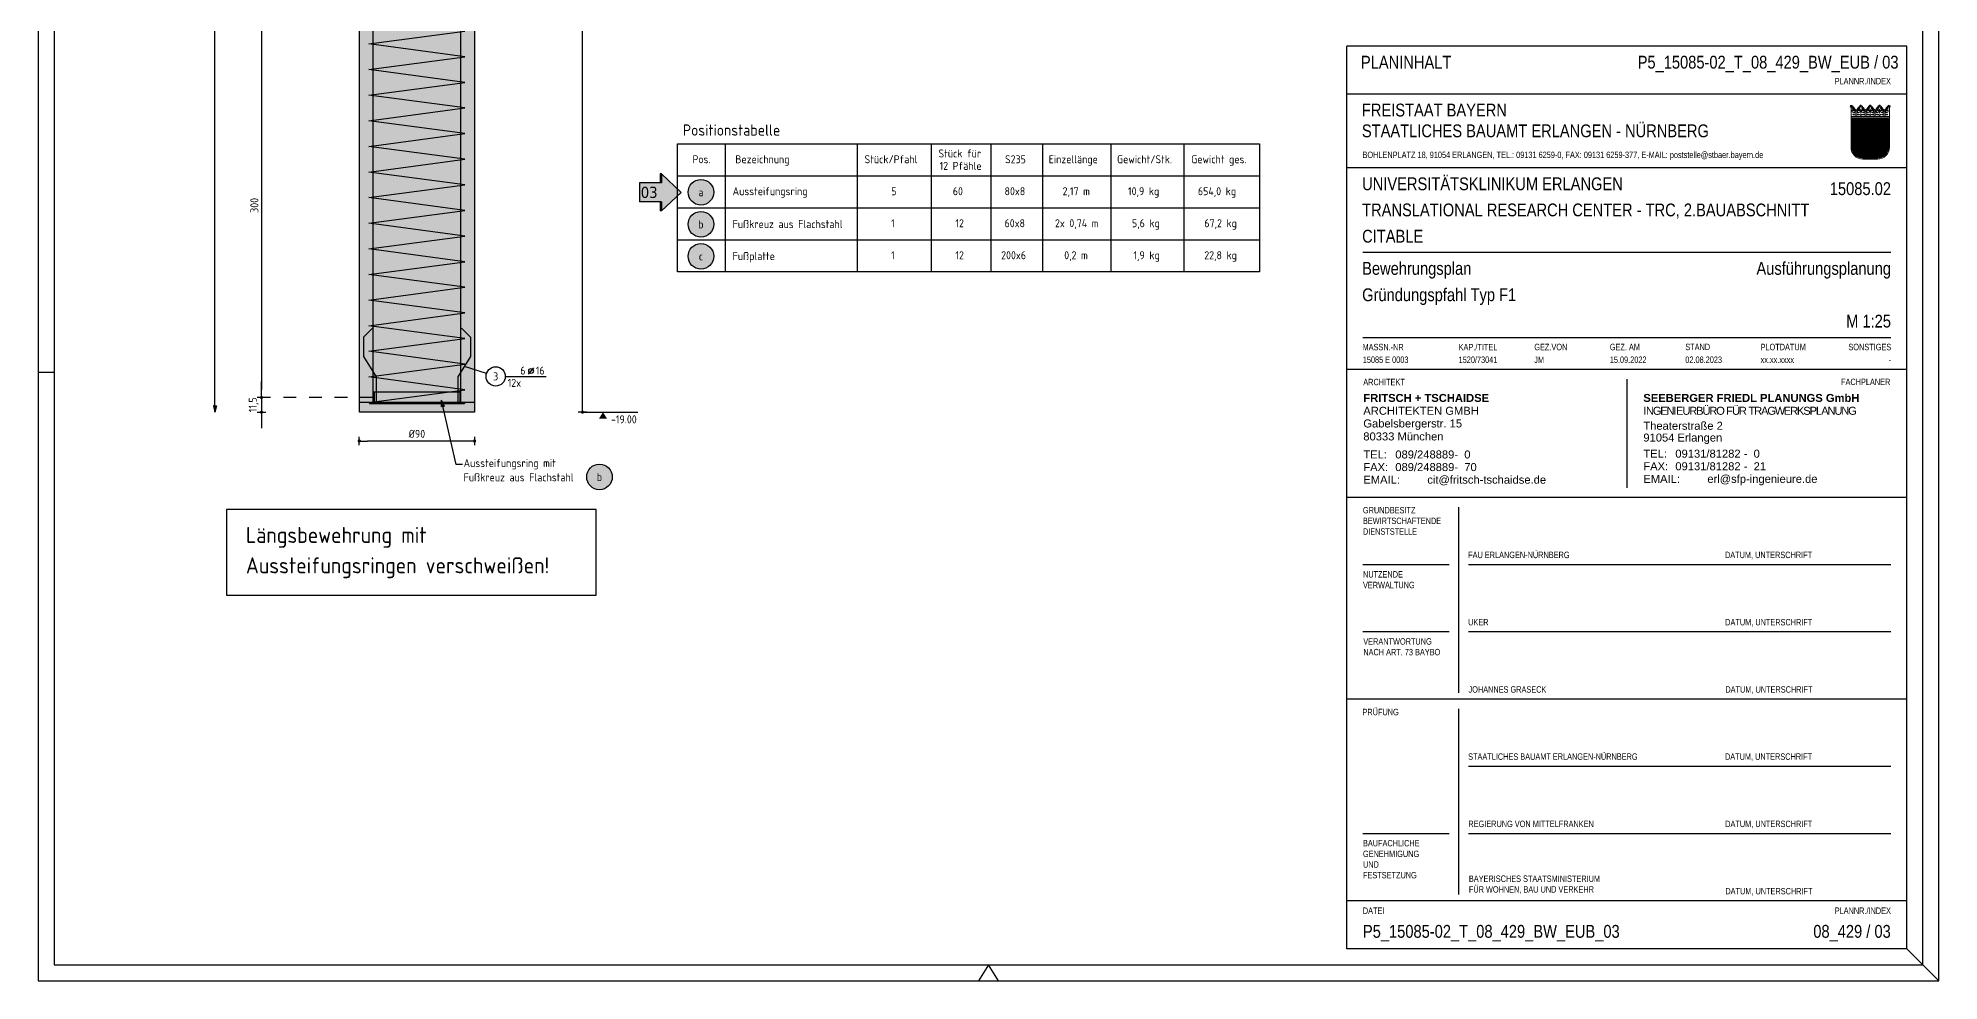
# Model space of a CAD drawing. Extents: x 15.6 to 35.4, y -17.8 to 3.5.
# Drawn here: x 15.6 to 30.45, y -17.76 to -10.4 of the extents above; entities that cross this region are included whole.
import ezdxf
from ezdxf.enums import TextEntityAlignment as Align

# ---------------------------------------------------------------- set-up
doc = ezdxf.new("R2010")
doc.units = 0
doc.header["$LTSCALE"] = 0.25
doc.linetypes.add('AUSGEZOGEN', pattern=[1000.01, 1000, 0.01])
doc.linetypes.add('DASHDOT2', pattern=[0.5, 0.25, -0.125, 0, -0.125])
for name, color, linetype in [('40 A Plankopf Text F+T', 7, 'Continuous'), ('ACHSEN', 7, 'Continuous'), ('BET-ANS', 7, 'Continuous'), ('BETON', 7, 'Continuous'), ('grau_hell', 7, 'Continuous'), ('grau_mittel', 7, 'Continuous'), ('HILFE', 7, 'Continuous'), ('index', 7, 'Continuous'), ('koten', 7, 'Continuous'), ('MASSE', 7, 'Continuous'), ('OBJEKT', 7, 'Continuous'), ('POS', 7, 'Continuous'), ('RAHMEN', 7, 'Continuous'), ('RND', 7, 'Continuous'), ('STAHL', 7, 'Continuous'), ('TEXT', 7, 'Continuous')]:
    doc.layers.add(name, color=color, linetype=linetype)
doc.layers.add('NOPLOT', color=7, linetype='Continuous', plot=False)
doc.styles.add('ERSTELLTER_STIL_3', font='arial.ttf')
doc.styles.add('ERSTELLTER_STIL_4', font='arialbd.ttf')
doc.styles.add('helv', font='tahoma.ttf')
doc.styles.add('plankopf_ArialN', font='ARIALN.TTF')
doc.styles.add('txt', font='isocp.shx')
doc.dimstyles.new('DOT_I', dxfattribs={"dimscale": 0.25, "dimtxt": 0.25, "dimasz": 0.25, "dimexe": 0.1, "dimexo": 0.3, "dimgap": 0.1, "dimtad": 1, "dimdec": 3, "dimzin": 3, "dimtxsty": 'txt', "dimblk": 'DOT', "dimblk1": 'DOT', "dimblk2": 'DOT', "dimsah": 1, "dimcen": 0.1, "dimse1": 1, "dimse2": 1, "dimazin": 0, "dimtfac": 1, "dimtdec": 4, "dimtix": 1, "dimtmove": 2, "dimatfit": 3, "dimfxl": 0, "dimtvp": 1, "dimtolj": 1, "dimtzin": 0, "dimarcsym": 0})
pattern_1 = [(0, (-322.07857, -163.97815), (8e-17, 0.254), [])]

# ---------------------------------------------------------------- blocks, each defined once
blk = doc.blocks.new('DINA1')
at = {"layer": 'RAHMEN'}
for p, q in [((0, 59.4), (0, 0)), ((84.1, 59.4), (0, 59.4)), ((84.1, 0), (84.1, 59.4)), ((0, 0), (84.1, 0))]:
    blk.add_line(p, q, dxfattribs=at)
at = {"layer": 'RAHMEN', "color": 5}
for p, q in [((2, 58.9), (2, 0.5)), ((83.6, 58.9), (2, 58.9)), ((83.6, 0.5), (83.6, 58.9)), ((2, 0.5), (83.6, 0.5))]:
    blk.add_line(p, q, dxfattribs=at)
at = {"layer": 'RAHMEN', "color": 7, "linetype": 'Continuous'}
for p, q in [((41.74, 59.4), (42.05, 58.9)), ((42.05, 58.9), (42.36, 59.4)), ((84.1, 30.01), (83.6, 29.7)), ((83.6, 29.7), (84.1, 29.39)), ((42.05, 0.5), (41.74, 0)), ((42.36, 0), (42.05, 0.5))]:
    blk.add_line(p, q, dxfattribs=at)
at = {"layer": 'RAHMEN', "color": 7}
for p, q in [((21, 0), (21, 0.5)), ((46.1, 0), (46.1, 0.5)), ((65.1, 0.5), (65.1, 0))]:
    blk.add_line(p, q, dxfattribs=at)
at = {"layer": 'RAHMEN', "color": 7, "style": 'txt'}
blk.add_text('DIN A1   0.5 m2', height=0.25, dxfattribs=at).set_placement((1.989, 0.133))
blk = doc.blocks.new('Bundeslandwappen')
at = {"lineweight": 9, "true_color": 0xffffff}
for points in [[(-5.75, 16.5), (-5.98, 16.5), (-5.98, 16.29), (-5.75, 16.29)], [(-5.09, 15.68), (-5.31, 15.68), (-5.31, 15.47), (-5.09, 15.47)], [(-3.49, 15.68), (-3.71, 15.68), (-3.71, 15.47), (-3.49, 15.47)], [(-2.82, 16.5), (-3.05, 16.5), (-3.05, 16.29), (-2.82, 16.29)], [(-2.15, 15.68), (-2.38, 15.68), (-2.38, 15.47), (-2.15, 15.47)], [(-0.56, 15.68), (-0.78, 15.68), (-0.78, 15.47), (-0.56, 15.47)], [(0.11, 16.5), (-0.11, 16.5), (-0.11, 16.29), (0.11, 16.29)], [(0.78, 15.68), (0.56, 15.68), (0.56, 15.47), (0.78, 15.47)], [(2.38, 15.68), (2.15, 15.68), (2.15, 15.47), (2.38, 15.47)], [(3.05, 16.5), (2.82, 16.5), (2.82, 16.29), (3.05, 16.29)], [(3.71, 15.68), (3.49, 15.68), (3.49, 15.47), (3.71, 15.47)], [(5.31, 15.68), (5.09, 15.68), (5.09, 15.47), (5.31, 15.47)], [(5.98, 16.5), (5.75, 16.5), (5.75, 16.29), (5.98, 16.29)]]:
    blk.add_hatch(color=7, dxfattribs=at).paths.add_polyline_path(points)
at = {"true_color": 0xffffff}
for points in [[(-5.34, 12.59), (-5.7, 12.59), (-5.7, 12.19), (-5.07, 11.96)], [(-1.42, 10.67), (-5.07, 11.96), (-3.57, 8.42), (0.08, 7.13)], [(0.86, 12.59), (-2.24, 12.59), (-1.42, 10.67), (2.23, 9.38)], [(3.96, 12.59), (1.66, 12.59), (4.37, 11.63)], [(-3.57, 8.42), (-5.7, 9.18), (-5.7, 6.17), (-2.07, 4.88)], [(-5.7, 6.14), (-5.7, 3.7, 0.041392), (-5.65, 3.14), (-4.21, 2.63)], [(3.73, 5.84), (0.08, 7.13), (1.58, 3.59), (5.23, 2.29)], [(5.7, 8.15), (2.23, 9.38), (3.73, 5.84), (5.7, 5.14)], [(5.7, 11.16), (4.37, 11.63), (5.7, 8.5)], [(-0.56, 1.34), (-4.21, 2.63), (-3.29, 0.45, 0.073774), (-2.3, 0.3), (-0.12, 0.3)], [(1.58, 3.59), (-2.07, 4.88), (-0.56, 1.34), (2.36, 0.3, 0.043654), (2.95, 0.36)]]:
    blk.add_hatch(color=7, dxfattribs=at).paths.add_polyline_path(points)
at = {"lineweight": 9}
h = blk.add_hatch(dxfattribs=at)
h.set_pattern_fill('ANSI31', color=256, scale=0.08, angle=315, style=0)
h.set_pattern_definition(pattern_1)
h.paths.add_polyline_path([(-5.07, 11.96), (-5.7, 12.19), (-5.7, 9.18), (-3.57, 8.42)])
h = blk.add_hatch(dxfattribs=at)
h.set_pattern_fill('ANSI31', color=256, scale=0.08, angle=315, style=0)
h.set_pattern_definition(pattern_1)
h.paths.add_polyline_path([(-2.24, 12.59), (-5.34, 12.59), (-5.07, 11.96), (-1.42, 10.67)])
h = blk.add_hatch(dxfattribs=at)
h.set_pattern_fill('ANSI31', color=256, scale=0.08, angle=315, style=0)
h.set_pattern_definition(pattern_1)
h.paths.add_polyline_path([(4.37, 11.63), (1.66, 12.59), (0.86, 12.59), (2.23, 9.38), (5.7, 8.15), (5.7, 8.5)])
h = blk.add_hatch(dxfattribs=at)
h.set_pattern_fill('ANSI31', color=256, scale=0.08, angle=315, style=0)
h.set_pattern_definition(pattern_1)
h.paths.add_polyline_path([(5.7, 12.59), (3.96, 12.59), (4.37, 11.63), (5.7, 11.16)])
h = blk.add_hatch(dxfattribs=at)
h.set_pattern_fill('ANSI31', color=256, scale=0.08, angle=315, style=0)
h.set_pattern_definition(pattern_1)
h.paths.add_polyline_path([(-2.07, 4.88), (-5.7, 6.17), (-5.7, 6.14), (-4.21, 2.63), (-0.56, 1.34)])
h = blk.add_hatch(dxfattribs=at)
h.set_pattern_fill('ANSI31', color=256, scale=0.08, angle=315, style=0)
h.set_pattern_definition(pattern_1)
h.paths.add_polyline_path([(0.08, 7.13), (-3.57, 8.42), (-2.07, 4.88), (1.58, 3.59)])
h = blk.add_hatch(dxfattribs=at)
h.set_pattern_fill('ANSI31', color=256, scale=0.08, angle=315, style=0)
h.set_pattern_definition(pattern_1)
h.paths.add_polyline_path([(2.23, 9.38), (-1.42, 10.67), (0.08, 7.13), (3.73, 5.84)])
h = blk.add_hatch(dxfattribs=at)
h.set_pattern_fill('ANSI31', color=256, scale=0.08, angle=315, style=0)
h.set_pattern_definition(pattern_1)
h.paths.add_polyline_path([(-4.21, 2.63), (-5.65, 3.14, 0.285055), (-3.29, 0.45)])
h = blk.add_hatch(dxfattribs=at)
h.set_pattern_fill('ANSI31', color=256, scale=0.08, angle=315, style=0)
h.set_pattern_definition(pattern_1)
h.paths.add_polyline_path([(-0.56, 1.34), (-0.12, 0.3), (2.3, 0.3, 0.004354), (2.36, 0.3)])
h = blk.add_hatch(dxfattribs=at)
h.set_pattern_fill('ANSI31', color=256, scale=0.08, angle=315, style=0)
h.set_pattern_definition(pattern_1)
h.paths.add_polyline_path([(5.31, 2.11), (5.23, 2.29), (1.58, 3.59), (2.95, 0.36, 0.22704)])
h = blk.add_hatch(dxfattribs=at)
h.set_pattern_fill('ANSI31', color=256, scale=0.08, angle=315, style=0)
h.set_pattern_definition(pattern_1)
h.paths.add_polyline_path([(5.7, 5.14), (3.73, 5.84), (5.23, 2.29), (5.37, 2.24, 0.111178), (5.7, 3.7)])
for p, q in [((-6, 16.1), (-6, 3.7)), ((-6, 13.29), (6, 13.29)), ((-6, 12.94), (6, 12.94)), ((-5.7, 12.59), (-5.7, 3.7)), ((-5.7, 12.59), (5.7, 12.59)), ((-5.7, 12.19), (5.7, 8.15)), ((-5.64, 14.97), (-5.64, 15.18)), ((-5.61, 16.59), (-5.62, 16.68)), ((-5.34, 12.59), (-0.12, 0.3)), ((-5.33, 15.19), (-5.33, 15.05)), ((-4.68, 14.54), (-5.26, 14.54)), ((-4.12, 14.54), (-3.54, 14.54)), ((-3.47, 15.19), (-3.47, 15.05)), ((-3.36, 13.9), (-2.93, 14.17)), ((-2.93, 13.63), (-3.36, 13.9)), ((-3.19, 16.59), (-3.18, 16.67)), ((-3.16, 14.97), (-3.16, 15.18)), ((-2.93, 15.58), (-2.93, 14.47)), ((-2.93, 14.17), (-2.5, 13.9)), ((-2.5, 13.9), (-2.93, 13.63)), ((-2.71, 14.97), (-2.71, 15.18)), ((-2.68, 16.59), (-2.69, 16.67)), ((-2.4, 15.19), (-2.4, 15.05)), ((-1.74, 14.54), (-2.32, 14.54)), ((-2.24, 12.59), (2.95, 0.36)), ((-1.19, 14.54), (-0.61, 14.54)), ((-0.54, 15.19), (-0.54, 15.05)), ((0, 14.17), (-0.43, 13.9)), ((-0.43, 13.9), (0, 13.63)), ((-0.25, 16.59), (-0.24, 16.67)), ((-0.22, 14.97), (-0.22, 15.18)), ((0, 15.58), (0, 14.47)), ((0.43, 13.9), (0, 14.17)), ((0, 13.63), (0.43, 13.9)), ((0.22, 14.97), (0.22, 15.18)), ((0.25, 16.59), (0.24, 16.67)), ((0.54, 15.19), (0.54, 15.05)), ((1.19, 14.54), (0.61, 14.54)), ((0.86, 12.59), (5.31, 2.11)), ((1.66, 12.59), (5.7, 11.16)), ((1.74, 14.54), (2.32, 14.54)), ((2.4, 15.19), (2.4, 15.05)), ((2.93, 14.17), (2.5, 13.9)), ((2.5, 13.9), (2.93, 13.63)), ((2.68, 16.59), (2.69, 16.67)), ((2.71, 14.97), (2.71, 15.18)), ((2.93, 15.58), (2.93, 14.47)), ((3.36, 13.9), (2.93, 14.17)), ((2.93, 13.63), (3.36, 13.9)), ((3.16, 14.97), (3.16, 15.18)), ((3.19, 16.59), (3.18, 16.67)), ((3.47, 15.19), (3.47, 15.05)), ((4.12, 14.54), (3.54, 14.54)), ((3.96, 12.59), (5.7, 8.5)), ((4.68, 14.54), (5.26, 14.54)), ((5.33, 15.19), (5.33, 15.05)), ((5.61, 16.59), (5.62, 16.68)), ((5.64, 14.97), (5.64, 15.18)), ((5.7, 3.7), (5.7, 12.59)), ((6, 3.7), (6, 16.1)), ((-5.7, 9.18), (5.7, 5.14)), ((-5.7, 6.17), (5.37, 2.24)), ((-5.7, 6.14), (-3.29, 0.45)), ((-5.66, 3.14), (2.36, 0.3)), ((-2.3, 0.3), (2.3, 0.3)), ((-2.3, 0), (2.3, 0))]:
    blk.add_line(p, q, dxfattribs=at)
for points in [[(-5.75, 16.29), (-5.98, 16.29), (-5.98, 16.5), (-5.75, 16.5)], [(-5.09, 15.47), (-5.31, 15.47), (-5.31, 15.68), (-5.09, 15.68)], [(-4.07, 13.71), (-4.83, 13.71), (-4.83, 14.1), (-4.07, 14.1)], [(-3.71, 15.47), (-3.49, 15.47), (-3.49, 15.68), (-3.71, 15.68)], [(-2.82, 16.29), (-3.05, 16.29), (-3.05, 16.5), (-2.82, 16.5)], [(-2.15, 15.47), (-2.38, 15.47), (-2.38, 15.68), (-2.15, 15.68)], [(-1.8, 13.71), (-1.04, 13.71), (-1.04, 14.1), (-1.8, 14.1)], [(-0.78, 15.47), (-0.56, 15.47), (-0.56, 15.68), (-0.78, 15.68)], [(0.11, 16.29), (-0.11, 16.29), (-0.11, 16.5), (0.11, 16.5)], [(0.78, 15.47), (0.56, 15.47), (0.56, 15.68), (0.78, 15.68)], [(1.8, 13.71), (1.04, 13.71), (1.04, 14.1), (1.8, 14.1)], [(2.15, 15.47), (2.38, 15.47), (2.38, 15.68), (2.15, 15.68)], [(3.05, 16.29), (2.82, 16.29), (2.82, 16.5), (3.05, 16.5)], [(3.71, 15.47), (3.49, 15.47), (3.49, 15.68), (3.71, 15.68)], [(4.07, 13.71), (4.83, 13.71), (4.83, 14.1), (4.07, 14.1)], [(5.09, 15.47), (5.31, 15.47), (5.31, 15.68), (5.09, 15.68)], [(5.75, 16.29), (5.98, 16.29), (5.98, 16.5), (5.75, 16.5)]]:
    blk.add_lwpolyline(points, close=True, dxfattribs=at)
for centre in [(-5.28, 13.9), (-3.71, 13.9), (-2.2, 13.9), (-0.68, 13.9), (0.68, 13.9), (2.2, 13.9), (3.71, 13.9), (5.28, 13.9)]:
    blk.add_circle(centre, 0.123, dxfattribs=at)
for centre, radius, start, end in [((-5.89, 16.45), 0.362, 44.66814, 253.11831), ((-5.67, 16.67), 0.05, 6.6615, 44.66814), ((-5.49, 15.18), 0.157, 3.2756, 179.55206), ((-5.19, 14.99), 0.453, 182.83284, 261.30427), ((-5.56, 16.59), 0.05, 186.6615, 265.62087), ((-5.42, 15.99), 0.179, 74.78828, 15.13561), ((-5.59, 16.26), 0.281, 346.02321, 85.62087), ((-5.36, 16.21), 0.05, 254.78828, 346.02321), ((-5.26, 15.23), 0.191, 249.63581, 3.08566), ((-5.2, 16.05), 0.05, 93.06329, 195.13561), ((-5.19, 15.87), 0.224, 350.95424, 93.06329), ((-5.02, 15.24), 0.05, 82.94673, 183.08566), ((-4.99, 15.54), 0.249, 262.94673, 77.88554), ((-4.92, 15.83), 0.05, 170.95424, 257.88554), ((-4.62, 14.89), 0.224, 71.40005, 0), ((-4.71, 14.85), 0.312, 275.96495, 353.97732), ((-4.4, 15.24), 0.208, 317.07745, 222.92255), ((-4.18, 14.89), 0.224, 180, 108.59995), ((-4.09, 14.85), 0.312, 186.02268, 264.03505), ((-3.81, 15.54), 0.249, 102.11446, 277.05327), ((-3.88, 15.83), 0.05, 282.11446, 9.04576), ((-3.61, 15.87), 0.224, 86.93671, 189.04576), ((-3.78, 15.24), 0.05, 356.91434, 97.05327), ((-3.54, 15.23), 0.191, 176.91434, 290.36419), ((-3.6, 16.05), 0.05, 344.86439, 86.93671), ((-3.38, 15.99), 0.179, 164.86439, 105.21172), ((-3.61, 14.99), 0.453, 278.69573, 357.16716), ((-3.21, 16.26), 0.281, 94.37913, 193.97679), ((-3.44, 16.21), 0.05, 193.97679, 285.21172), ((-3.31, 15.18), 0.157, 0.44794, 176.7244), ((-3.24, 16.59), 0.05, 274.37913, 353.3385), ((-3.13, 16.67), 0.05, 155.22882, 173.3385), ((-2.93, 16.58), 0.264, 24.0166, 155.34093), ((-2.55, 15.18), 0.157, 3.2756, 179.55206), ((-2.26, 14.99), 0.453, 182.83284, 261.30427), ((-2.74, 16.66), 0.05, 6.6615, 24.0166), ((-2.63, 16.59), 0.05, 186.6615, 265.62087), ((-2.49, 15.99), 0.179, 74.78828, 15.13561), ((-2.65, 16.26), 0.281, 346.02321, 85.62087), ((-2.43, 16.21), 0.05, 254.78828, 346.02321), ((-2.33, 15.23), 0.191, 249.63581, 3.08566), ((-2.27, 16.05), 0.05, 93.06329, 195.13561), ((-2.26, 15.87), 0.224, 350.95424, 93.06329), ((-2.09, 15.24), 0.05, 82.94673, 183.08566), ((-2.05, 15.54), 0.249, 262.94673, 77.88554), ((-1.99, 15.83), 0.05, 170.95424, 257.88554), ((-1.69, 14.89), 0.224, 71.40005, 0), ((-1.78, 14.85), 0.312, 275.96495, 353.97732), ((-1.47, 15.24), 0.208, 317.07745, 222.92255), ((-1.24, 14.89), 0.224, 180, 108.59995), ((-1.16, 14.85), 0.312, 186.02268, 264.03505), ((-0.88, 15.54), 0.249, 102.11446, 277.05327), ((-0.94, 15.83), 0.05, 282.11446, 9.04576), ((-0.67, 15.87), 0.224, 86.93671, 189.04576), ((-0.84, 15.24), 0.05, 356.91434, 97.05327), ((-0.6, 15.23), 0.191, 176.91434, 290.36419), ((-0.66, 16.05), 0.05, 344.86439, 86.93671), ((-0.44, 15.99), 0.179, 164.86439, 105.21172), ((-0.68, 14.99), 0.453, 278.69573, 357.16716), ((-0.28, 16.26), 0.281, 94.37913, 193.97679), ((-0.5, 16.21), 0.05, 193.97679, 285.21172), ((-0.38, 15.18), 0.157, 0.44794, 176.7244), ((-0.3, 16.59), 0.05, 274.37913, 353.3385), ((0, 16.58), 0.264, 24.0166, 155.34093), ((-0.19, 16.67), 0.05, 155.22882, 173.3385), ((0.38, 15.18), 0.157, 3.2756, 179.55206), ((0.68, 14.99), 0.453, 182.83284, 261.30427), ((0.19, 16.66), 0.05, 6.6615, 24.0166), ((0.3, 16.59), 0.05, 186.6615, 265.62087), ((0.44, 15.99), 0.179, 74.78828, 15.13561), ((0.28, 16.26), 0.281, 346.02321, 85.62087), ((0.5, 16.21), 0.05, 254.78828, 346.02321), ((0.6, 15.23), 0.191, 249.63581, 3.08566), ((0.66, 16.05), 0.05, 93.06329, 195.13561), ((0.67, 15.87), 0.224, 350.95424, 93.06329), ((0.84, 15.24), 0.05, 82.94673, 183.08566), ((0.88, 15.54), 0.249, 262.94673, 77.88554), ((0.94, 15.83), 0.05, 170.95424, 257.88554), ((1.24, 14.89), 0.224, 71.40005, 0), ((1.16, 14.85), 0.312, 275.96495, 353.97732), ((1.47, 15.24), 0.208, 317.07745, 222.92255), ((1.69, 14.89), 0.224, 180, 108.59995), ((1.78, 14.85), 0.312, 186.02268, 264.03505), ((2.05, 15.54), 0.249, 102.11446, 277.05327), ((1.99, 15.83), 0.05, 282.11446, 9.04576), ((2.26, 15.87), 0.224, 86.93671, 189.04576), ((2.09, 15.24), 0.05, 356.91434, 97.05327), ((2.33, 15.23), 0.191, 176.91434, 290.36419), ((2.27, 16.05), 0.05, 344.86439, 86.93671), ((2.49, 15.99), 0.179, 164.86439, 105.21172), ((2.26, 14.99), 0.453, 278.69573, 357.16716), ((2.65, 16.26), 0.281, 94.37913, 193.97679), ((2.43, 16.21), 0.05, 193.97679, 285.21172), ((2.55, 15.18), 0.157, 0.44794, 176.7244), ((2.63, 16.59), 0.05, 274.37913, 353.3385), ((2.93, 16.58), 0.264, 24.0166, 155.34093), ((2.74, 16.67), 0.05, 155.22882, 173.3385), ((3.31, 15.18), 0.157, 3.2756, 179.55206), ((3.61, 14.99), 0.453, 182.83284, 261.30427), ((3.13, 16.66), 0.05, 6.6615, 24.0166), ((3.24, 16.59), 0.05, 186.6615, 265.62087), ((3.38, 15.99), 0.179, 74.78828, 15.13561), ((3.21, 16.26), 0.281, 346.02321, 85.62087), ((3.44, 16.21), 0.05, 254.78828, 346.02321), ((3.54, 15.23), 0.191, 249.63581, 3.08566), ((3.6, 16.05), 0.05, 93.06329, 195.13561), ((3.61, 15.87), 0.224, 350.95424, 93.06329), ((3.78, 15.24), 0.05, 82.94673, 183.08566), ((3.81, 15.54), 0.249, 262.94673, 77.88554), ((3.88, 15.83), 0.05, 170.95424, 257.88554), ((4.18, 14.89), 0.224, 71.40005, 0), ((4.09, 14.85), 0.312, 275.96495, 353.97732), ((4.4, 15.24), 0.208, 317.07745, 222.92255), ((4.62, 14.89), 0.224, 180, 108.59995), ((4.71, 14.85), 0.312, 186.02268, 264.03505), ((4.99, 15.54), 0.249, 102.11446, 277.05327), ((4.92, 15.83), 0.05, 282.11446, 9.04576), ((5.19, 15.87), 0.224, 86.93671, 189.04576), ((5.02, 15.24), 0.05, 356.91434, 97.05327), ((5.26, 15.23), 0.191, 176.91434, 290.36419), ((5.2, 16.05), 0.05, 344.86439, 86.93671), ((5.42, 15.99), 0.179, 164.86439, 105.21172), ((5.19, 14.99), 0.453, 278.69573, 357.16716), ((5.59, 16.26), 0.281, 94.37913, 193.97679), ((5.36, 16.21), 0.05, 193.97679, 285.21172), ((5.49, 15.18), 0.157, 0.44794, 176.7244), ((5.56, 16.59), 0.05, 274.37913, 353.3385), ((5.67, 16.67), 0.05, 135.33186, 173.3385), ((5.89, 16.45), 0.362, 286.88169, 135.33186), ((-2.3, 3.7), 3.7, 180, 270), ((-2.3, 3.7), 3.4, 180, 270), ((2.3, 3.7), 3.7, 270, 0), ((2.3, 3.7), 3.4, 270, 0)]:
    blk.add_arc(centre, radius, start, end, dxfattribs=at)
blk = doc.blocks.new('Plankopf_PU')
for p, q in [((-18.5, 25.4), (-18.5, 27.7)), ((-1, 27.7), (-18.5, 27.7)), ((-1, 27.7), (-18.5, 27.7)), ((-1, 25.4), (-1, 27.7)), ((-1, 25.4), (-18.5, 25.4)), ((-1, 25.4), (-18.5, 25.4)), ((-18.5, 19.1), (-18.5, 25.4)), ((-1, 19.1), (-1, 25.4)), ((-1.5, 22.75), (-18, 22.75)), ((-18, 20.1), (-1.5, 20.1)), ((-18.5, 15.1), (-18.5, 19.1)), ((-1, 19.1), (-18.5, 19.1)), ((-1, 15.1), (-1, 19.1)), ((-9.75, 18.8), (-9.75, 15.4)), ((-1, 15.1), (-18.5, 15.1)), ((-1, 15.1), (-18.5, 15.1)), ((-18.5, 8.8), (-18.5, 15.1)), ((-1, 8.8), (-1, 15.1)), ((-15, 9), (-15, 14.8)), ((-15.3, 13), (-18, 13)), ((-1.5, 13), (-14.7, 13)), ((-15.3, 10.9), (-18, 10.9)), ((-1.5, 10.9), (-14.7, 10.9)), ((-18.5, 2.5), (-18.5, 8.8)), ((-1, 8.8), (-18.5, 8.8)), ((-15, 2.7), (-15, 8.5)), ((-1, 2.5), (-1, 8.8)), ((-1.5, 6.7), (-14.7, 6.7)), ((-15.3, 4.6), (-18, 4.6)), ((-1.5, 4.6), (-14.7, 4.6)), ((-1, 2.5), (-18.5, 2.5)), ((-18.5, 1), (-18.5, 2.5)), ((-1, 2.5), (-18.5, 2.5)), ((-1, 1), (-1, 2.5)), ((-1, 1), (-18.5, 1))]:
    blk.add_line(p, q)
at = {"xscale": 0.1, "yscale": 0.1, "zscale": 0.1}
blk.add_blockref('Bundeslandwappen', (-2.148, 25.669), dxfattribs=at)
at = {"linetype": 'AUSGEZOGEN', "lineweight": 35, "style": 'plankopf_ArialN'}
for s, height, p in [('FREISTAAT BAYERN', 0.4, (-18.032, 27.401)), ('PRÜFUNG', 0.2, (-18.013, 8.5))]:
    blk.add_text(s, height=height, dxfattribs=at).set_placement(p, align=Align.TOP_LEFT)
blk.add_text('STAATLICHES BAUAMT ERLANGEN - NÜRNBERG', height=0.4, dxfattribs=at).set_placement((-18.032, 26.552), align=Align.MIDDLE_LEFT)
at = {"style": 'plankopf_ArialN'}
for s, p in [('BOHLENPLATZ 18, 91054 ERLANGEN, TEL.: 09131 6259-0, FAX: 09131 6259-377, E-MAIL: poststelle@stbaer.bayern.de', (-18.012, 25.702)), ('MASSN.-NR', (-18.011, 19.698)), ('KAP./TITEL', (-15.01, 19.698)), ('GEZ.VON', (-12.644, 19.7)), ('GEZ. AM', (-10.286, 19.7)), ('STAND', (-7.927, 19.702)), ('PLOTDATUM', (-5.574, 19.7)), ('FAU ERLANGEN-NÜRNBERG', (-14.712, 13.207)), ('DATUM, UNTERSCHRIFT', (-6.687, 13.207)), ('UKER', (-14.712, 11.107)), ('DATUM, UNTERSCHRIFT', (-6.68, 11.106)), ('JOHANNES GRASECK', (-14.7, 9.005)), ('DATUM, UNTERSCHRIFT', (-6.675, 9.005)), ('STAATLICHES BAUAMT ERLANGEN-NÜRNBERG', (-14.712, 6.907)), ('DATUM, UNTERSCHRIFT', (-6.687, 6.907)), ('REGIERUNG VON MITTELFRANKEN', (-14.705, 4.806)), ('DATUM, UNTERSCHRIFT', (-6.68, 4.806)), ('DATUM, UNTERSCHRIFT', (-6.675, 2.705)), ('DATEI', (-18.002, 2.095))]:
    blk.add_text(s, height=0.2, dxfattribs=at).set_placement(p)
for s, p in [('SONSTIGES', (-1.493, 19.7)), ('PLANNR./INDEX', (-1.501, 2.095))]:
    blk.add_text(s, height=0.2, dxfattribs=at).set_placement(p, align=Align.RIGHT)
at = {"linetype": 'AUSGEZOGEN', "lineweight": 35, "style": 'plankopf_ArialN'}
blk.add_text('ARCHITEKT', height=0.2, dxfattribs=at).set_placement((-17.989, 18.607))
blk.add_text('FACHPLANER', height=0.2, dxfattribs=at).set_placement((-1.52, 18.611), align=Align.RIGHT)
at = {"insert": (-5.574, 19.303), "char_height": 0.2, "attachment_point": 7, "style": 'plankopf_ArialN'}
blk.add_mtext('xx.xx.xxxx', dxfattribs=at)
at = {"char_height": 0.2, "attachment_point": 1, "style": 'plankopf_ArialN'}
for s, insert, width in [('GRUNDBESITZ\\PBEWIRTSCHAFTENDE DIENSTSTELLE', (-18, 14.804), 2.5), ('NUTZENDE^JVERWALTUNG', (-17.998, 12.8), 2.69843), ('VERANTWORTUNG  NACH ART. 73 BAYBO', (-17.988, 10.705), 2.68768), ('BAUFACHLICHE GENEHMIGUNG UND FESTSETZUNG', (-17.998, 4.404), 2.2311), ('BAYERISCHES STAATSMINISTERIUM ^JFÜR WOHNEN, BAU UND VERKEHR', (-14.689, 3.294), 9.29412)]:
    blk.add_mtext(s, dxfattribs=dict(at, insert=insert, width=width))
at = {"style": 'plankopf_ArialN'}
for tag, p in [('PROJEKTBEZEICHNUNGZ1', (-18.025, 24.578)), ('PROJEKTBEZEICHNUNGZ2', (-18.025, 23.761)), ('PROJEKTBEZEICHNUNGZ3', (-18.025, 22.941))]:
    blk.add_attdef(tag, text='', height=0.4, dxfattribs=at).set_placement(p, align=Align.BOTTOM_LEFT)
for tag, p in [('GEB.-NR', (-1.5, 24.946)), ('0.000X', (-1.507, 1.749))]:
    blk.add_attdef(tag, text='', height=0.4, dxfattribs=at).set_placement(p, align=Align.TOP_RIGHT)
for tag, p, height in [('PLANINHALTZ1', (-18.025, 22.055), 0.4), ('PLANINHALTZ2', (-18.025, 21.232), 0.4), ('PLANINHALTZ3', (-18.025, 20.409), 0.4), ('MASSN.-NR', (-18.005, 19.303), 0.2), ('KAPITEL/TITEL', (-15.01, 19.303), 0.2), ('GEZ_VON', (-12.644, 19.303), 0.2), ('GEZ_AM', (-10.286, 19.303), 0.2), ('STAND', (-7.927, 19.303), 0.2)]:
    blk.add_attdef(tag, p, '', height=height, dxfattribs=at)
for tag, height, p in [('PLANUNGSPHASE', 0.4, (-1.5, 22.055)), ('PROJEKTKATEGORIE', 0.4, (-1.5, 21.232)), ('MAßSTAB', 0.4, (-1.5, 20.409)), ('SONSTIGES', 0.2, (-1.5, 19.303))]:
    blk.add_attdef(tag, text='', height=height, dxfattribs=at).set_placement(p, align=Align.RIGHT)
at = {"layer": '40 A Plankopf Text F+T', "color": 7, "linetype": 'Continuous', "lineweight": 13, "char_height": 0.25, "attachment_point": 7}
for s, insert, style in [('\\A1;ARCHITEKTEN GMBH', (-17.988, 17.68), 'ERSTELLTER_STIL_3'), ('\\A1;FRITSCH + TSCHAIDSE ', (-17.988, 18.081), 'ERSTELLTER_STIL_4'), ('\\A1;SEEBERGER FRIEDL PLANUNGS GmbH', (-9.238, 18.081), 'ERSTELLTER_STIL_4'), ('\\A1;{\\T0.8;INGENIEURBÜRO FÜR TRAGWERKSPLANUNG}', (-9.238, 17.68), 'ERSTELLTER_STIL_3'), ('\\A1;Gabelsbergerstr. 15', (-17.988, 17.212), 'ERSTELLTER_STIL_3'), ('\\A1;Theaterstraße 2', (-9.238, 17.212), 'ERSTELLTER_STIL_3'), ('\\A1;80333 München', (-17.988, 16.879), 'ERSTELLTER_STIL_3'), ('\\A1;91054 Erlangen', (-9.238, 16.771), 'ERSTELLTER_STIL_3')]:
    blk.add_mtext(s, dxfattribs=dict(at, insert=insert, style=style))
at = {"layer": '40 A Plankopf Text F+T', "color": 7, "linetype": 'Continuous', "lineweight": 13, "char_height": 0.25, "attachment_point": 7, "line_spacing_factor": 0.945293, "style": 'ERSTELLTER_STIL_3'}
for s, insert in [('\\A1;TEL: ^I089/248889-  0\\PFAX: ^I089/248889-  70\\PEMAIL: ^Icit@fritsch-tschaidse.de', (-17.988, 15.481)), ('\\A1;TEL: ^I09131/81282 -  0\\PFAX: ^I09131/81282 -  21\\PEMAIL: ^Ierl@sfp-ingenieure.de', (-9.238, 15.481))]:
    blk.add_mtext(s, dxfattribs=dict(at, insert=insert))
blk = doc.blocks.new('OKRD_U')
at = {"color": 0, "linetype": 'ByBlock'}
blk.add_solid([(-0.125, -0.202), (0.125, -0.202), (0, 0)], dxfattribs=at)
at = {"color": 0, "linetype": 'ByBlock', "style": 'txt'}
blk.add_attdef('OKRD', (0.25, -0.35), '', height=0.25, dxfattribs=at)
blk = doc.blocks.new('DOT')
at = {"layer": 'MASSE', "color": 7, "linetype": 'Continuous'}
for p, q in [((0, 0), (-1, 0)), ((0, 0.54), (0, -0.54))]:
    blk.add_line(p, q, dxfattribs=at)
at = {"layer": 'MASSE', "color": 7, "linetype": 'Continuous', "const_width": 0.2}
blk.add_lwpolyline([(-0.1, 0, 1), (0.1, 0, 1)], format="xyb", close=True, dxfattribs=at)
blk = doc.blocks.new('*D22')
at = {"layer": 'Defpoints', "color": 0, "linetype": 'AUSGEZOGEN', "transparency": 16777216}
for p in [(18.113, -13.546), (18.113, -13.546), (19.013, -13.546)]:
    blk.add_point(p, dxfattribs=at)
at = {"layer": 'MASSE', "color": 0, "linetype": 'AUSGEZOGEN', "lineweight": -2, "transparency": 16777216}
blk.add_line((18.951, -13.546), (18.176, -13.546), dxfattribs=at)
at = {"layer": 'MASSE', "color": 0, "linetype": 'AUSGEZOGEN', "lineweight": -2, "transparency": 16777216, "xscale": 0.0625, "yscale": 0.0625, "zscale": 0.0625, "rotation": 180}
blk.add_blockref('DOT', (18.113, -13.546), dxfattribs=at)
at = {"layer": 'MASSE', "color": 0, "linetype": 'AUSGEZOGEN', "lineweight": -2, "transparency": 16777216, "xscale": 0.0625, "yscale": 0.0625, "zscale": 0.0625}
blk.add_blockref('DOT', (19.013, -13.546), dxfattribs=at)
at = {"layer": 'MASSE', "color": 0, "linetype": 'AUSGEZOGEN', "transparency": 16777216, "insert": (18.563, -13.49), "char_height": 0.0625, "attachment_point": 5, "style": 'txt'}
blk.add_mtext('\\A1;%%C90', dxfattribs=at)
blk = doc.blocks.new('*D23')
at = {"layer": 'Defpoints', "color": 0, "linetype": 'AUSGEZOGEN', "transparency": 16777216}
for p in [(17.349, -13.206), (17.349, -13.321), (17.349, -13.321)]:
    blk.add_point(p, dxfattribs=at)
at = {"layer": 'MASSE', "color": 0, "linetype": 'AUSGEZOGEN', "lineweight": -2, "transparency": 16777216}
for p, q in [((17.349, -13.143), (17.349, -13.081)), ((17.349, -13.206), (17.349, -13.321)), ((17.349, -13.383), (17.349, -13.446))]:
    blk.add_line(p, q, dxfattribs=at)
at = {"layer": 'MASSE', "color": 0, "linetype": 'AUSGEZOGEN', "lineweight": -2, "transparency": 16777216, "xscale": 0.0625, "yscale": 0.0625, "zscale": 0.0625}
for p, rotation in [((17.349, -13.206), 270), ((17.349, -13.321), 90)]:
    blk.add_blockref('DOT', p, dxfattribs=dict(at, rotation=rotation))
at = {"layer": 'MASSE', "color": 0, "linetype": 'AUSGEZOGEN', "transparency": 16777216, "insert": (17.288, -13.263), "char_height": 0.0625, "attachment_point": 5, "rotation": 90, "style": 'txt'}
blk.add_mtext('\\A1;11,5', dxfattribs=at)
blk = doc.blocks.new('Pfeillinie')
at = {"layer": 'TEXT', "linetype": 'Continuous'}
blk.add_hatch(color=7, dxfattribs=at).paths.add_polyline_path([(0, 0), (-0.8, 0.2), (-0.8, 0), (-0.8, -0.2)])
at = {"layer": 'TEXT', "color": 7, "linetype": 'Continuous'}
for p, q in [((-0.8, 0), (-0.8, 0.2)), ((-0.8, 0.2), (0, 0)), ((-0.8, 0), (-0.8, -0.2)), ((-0.8, -0.2), (0, 0))]:
    blk.add_line(p, q, dxfattribs=at)
blk = doc.blocks.new('pos_ausz')
at = {"layer": 'grau_hell', "true_color": 0xfcfcfc}
blk.add_hatch(color=7, dxfattribs=at).paths.add_polyline_path([(-0.4, 0, 1), (0.4, 0, 1)])
at = {"layer": 'POS', "color": 1, "linetype": 'Continuous'}
blk.add_circle((0, 0), 0.4, dxfattribs=at)
at = {"layer": 'POS', "color": 7, "linetype": 'Continuous', "style": 'txt'}
blk.add_attdef('POSNAME', text='', height=0.25, dxfattribs=at).set_placement((0, 0), align=Align.MIDDLE)
blk.add_attdef('POSABM', (0.6, 0.05), '', height=0.25, dxfattribs=at)
blk = doc.blocks.new('RND_LEI')
at = {"layer": 'RND', "color": 7, "linetype": 'Continuous'}
blk.add_line((1.022, 0.066), (1.19, 0.27), dxfattribs=at)
for centre, radius in [((0, 0), 0.3), ((1.106, 0.168), 0.075)]:
    blk.add_circle(centre, radius, dxfattribs=at)
at = {"layer": 'RND', "color": 7, "linetype": 'Continuous', "style": 'txt'}
blk.add_attdef('POSL', text='', height=0.25, dxfattribs=at).set_placement((0, 0), align=Align.MIDDLE)
blk.add_attdef('ANZ', text='', height=0.25, dxfattribs=at).set_placement((0.931, 0.057), align=Align.RIGHT)
for tag, p in [('DUM', (1.253, 0.057)), ('ABSTD', (1.674, 0.057)), ('POSTXT', (0.374, -0.327))]:
    blk.add_attdef(tag, p, '', height=0.25, dxfattribs=at)
blk = doc.blocks.new('*D27')
at = {"layer": 'Defpoints', "color": 0, "linetype": 'AUSGEZOGEN', "transparency": 16777216}
for p in [(17.349, -10.206), (17.349, -13.206), (17.349, -13.206)]:
    blk.add_point(p, dxfattribs=at)
at = {"layer": 'MASSE', "color": 0, "linetype": 'AUSGEZOGEN', "lineweight": -2, "transparency": 16777216}
blk.add_line((17.349, -10.268), (17.349, -13.143), dxfattribs=at)
at = {"layer": 'MASSE', "color": 0, "linetype": 'AUSGEZOGEN', "lineweight": -2, "transparency": 16777216, "xscale": 0.0625, "yscale": 0.0625, "zscale": 0.0625}
for p, rotation in [((17.349, -10.206), 90), ((17.349, -13.206), 270)]:
    blk.add_blockref('DOT', p, dxfattribs=dict(at, rotation=rotation))
at = {"layer": 'MASSE', "color": 0, "linetype": 'AUSGEZOGEN', "transparency": 16777216, "insert": (17.293, -11.706), "char_height": 0.0625, "attachment_point": 5, "rotation": 90, "style": 'txt'}
blk.add_mtext('\\A1;300', dxfattribs=at)
blk = doc.blocks.new('*D49')
at = {"layer": 'Defpoints', "color": 0, "linetype": 'AUSGEZOGEN', "transparency": 16777216}
for p in [(19.856, -0.776), (19.856, -0.776), (19.856, -13.321)]:
    blk.add_point(p, dxfattribs=at)
at = {"layer": 'MASSE', "color": 0, "linetype": 'AUSGEZOGEN', "lineweight": -2, "transparency": 16777216}
blk.add_line((19.856, -13.258), (19.856, -0.838), dxfattribs=at)
at = {"layer": 'MASSE', "color": 0, "linetype": 'AUSGEZOGEN', "lineweight": -2, "transparency": 16777216, "xscale": 0.0625, "yscale": 0.0625, "zscale": 0.0625}
for p, rotation in [((19.856, -0.776), 90), ((19.856, -13.321), 270)]:
    blk.add_blockref('DOT', p, dxfattribs=dict(at, rotation=rotation))
at = {"layer": 'MASSE', "color": 0, "linetype": 'AUSGEZOGEN', "transparency": 16777216, "insert": (19.795, -7.048), "char_height": 0.0625, "attachment_point": 5, "rotation": 90, "style": 'txt'}
blk.add_mtext('\\A1;1254,5', dxfattribs=at)
blk = doc.blocks.new('hin_ind5')
at = {"layer": 'grau_hell', "linetype": 'AUSGEZOGEN'}
h = blk.add_hatch(color=9, dxfattribs=at)
h.dxf.hatch_style = 2
h.paths.add_polyline_path([(0, 0), (0.619, -0.577), (0.619, -0.3), (1.306, -0.3), (1.306, 0.3), (0.619, 0.3), (0.619, 0.577)])
h.paths.add_polyline_path([(0.34, -0.274), (1.311, -0.274), (1.311, 0.274), (0.34, 0.274)], flags=9)
at = {"layer": 'OBJEKT', "linetype": 'AUSGEZOGEN'}
for points in [[(0.619, 0.3), (0.66, 0.3), (0.66, 0.577), (0.619, 0.577)], [(0.619, -0.577), (0.66, -0.577), (0.66, -0.3), (0.619, -0.3)]]:
    blk.add_hatch(color=1, dxfattribs=at).paths.add_polyline_path(points)
at = {"layer": 'OBJEKT', "color": 1, "linetype": 'AUSGEZOGEN'}
for p, q in [((0, 0), (0.619, 0.577)), ((0, 0), (0.619, -0.577)), ((0.619, 0.577), (0.619, 0.3)), ((0.619, 0.577), (0.66, 0.577)), ((0.619, 0.3), (1.306, 0.3)), ((0.66, 0.577), (0.66, 0.3)), ((1.306, 0.3), (1.306, -0.3)), ((0.619, -0.3), (0.619, -0.577)), ((0.619, -0.3), (1.306, -0.3)), ((0.66, -0.3), (0.66, -0.577))]:
    blk.add_line(p, q, dxfattribs=at)
at = {"layer": 'OBJEKT', "color": 7, "linetype": 'AUSGEZOGEN'}
blk.add_line((0.619, -0.577), (0.66, -0.577), dxfattribs=at)
at = {"layer": 'index', "color": 1, "linetype": 'Continuous', "style": 'helv'}
blk.add_attdef('INDEX', text='', height=0.35, rotation=360, dxfattribs=at).set_placement((1.259, 0), align=Align.MIDDLE_RIGHT)

msp = doc.modelspace()

# ---------------------------------------------------------------- hatches: boundary and pattern name
at = {"layer": 'grau_mittel'}
h = msp.add_hatch(color=61, dxfattribs=at)
h.paths.add_polyline_path([(19.0133, -0.7207), (19.0133, -0.1757), (18.1133, -0.1757), (18.1133, -0.7207)])
h.paths.add_polyline_path([(18.1133, -13.3207), (19.0133, -13.3207), (19.0133, -0.7207), (18.1133, -0.7207)])

# ---------------------------------------------------------------- linework, layer by layer
for p, q in [((30.2029, -10.4621), (25.8279, -10.4621)), ((25.8279, -10.8371), (25.8279, -10.4621)), ((30.2029, -10.8371), (30.2029, -10.4621))]:
    msp.add_line(p, q)
at = {"layer": 'ACHSEN', "color": 102, "linetype": 'DASHDOT2'}
msp.add_line((18.2203, -13.2057), (17.349, -13.2057), dxfattribs=at)
at = {"layer": 'BETON', "color": 6, "linetype": 'AUSGEZOGEN'}
for p, q in [((18.1133, -13.3207), (18.1133, -0.1757)), ((19.0133, -0.1757), (19.0133, -13.3207)), ((19.0133, -13.3207), (18.1133, -13.3207))]:
    msp.add_line(p, q, dxfattribs=at)
at = {"layer": 'HILFE', "color": 102, "linetype": 'AUSGEZOGEN'}
for p, q in [((20.9712, -11.2249), (20.9712, -12.2249)), ((22.0013, -11.2249), (22.0013, -12.2249)), ((22.5788, -11.2249), (22.5788, -12.2249)), ((23.046, -11.2249), (23.046, -12.2249)), ((23.4492, -11.2249), (23.4492, -12.2249)), ((23.9834, -11.2249), (23.9834, -12.2249)), ((24.5533, -11.2249), (24.5533, -12.2249)), ((20.5992, -11.4749), (25.1461, -11.4749)), ((20.5992, -11.7249), (25.1461, -11.7249)), ((20.5992, -11.9749), (25.1461, -11.9749)), ((18.8696, -13.7305), (18.755, -13.2283)), ((19.8557, -13.3207), (20.2892, -13.3207)), ((18.9201, -13.7305), (18.8696, -13.7305))]:
    msp.add_line(p, q, dxfattribs=at)
msp.add_lwpolyline([(20.5992, -11.2249), (25.1461, -11.2249), (25.1461, -12.2249), (20.5992, -12.2249)], close=True, dxfattribs=at)
at = {"layer": 'NOPLOT', "color": 191, "linetype": 'Continuous'}
msp.add_line((19.0133, -13.2457), (18.1133, -13.2457), dxfattribs=at)
at = {"layer": 'NOPLOT', "color": 191, "linetype": 'AUSGEZOGEN'}
msp.add_line((30.2029, -17.5121), (30.4529, -17.7621), dxfattribs=at)
at = {"layer": 'POS', "color": 1, "linetype": 'AUSGEZOGEN'}
for centre in [(20.7814, -11.6038), (20.7814, -11.8538), (20.7814, -12.1038), (19.9889, -13.8266)]:
    msp.add_circle(centre, 0.1, dxfattribs=at)
at = {"layer": 'RND', "color": 102, "linetype": 'AUSGEZOGEN'}
msp.add_line((19.1069, -13.0191), (18.9339, -12.9632), dxfattribs=at)
at = {"layer": 'RND', "color": 7, "linetype": 'AUSGEZOGEN'}
msp.add_line((19.2534, -13.0416), (19.5734, -13.0416), dxfattribs=at)
at = {"layer": 'RND', "color": 1, "linetype": 'AUSGEZOGEN'}
for points in [[(18.2203, -13.2457), (18.2203, 0.3543)], [(18.9063, -13.2457), (18.9063, 0.3543)], [(18.1883, -13.2457), (18.9383, -13.1457), (18.1883, -13.0457), (18.9383, -12.9457), (18.1883, -12.8457), (18.9383, -12.7457), (18.1883, -12.6457), (18.9383, -12.5457), (18.1883, -12.4457), (18.9383, -12.3457), (18.1883, -12.2457), (18.9383, -12.1457), (18.1883, -12.0457), (18.9383, -11.9457), (18.1883, -11.8457), (18.9383, -11.7457), (18.1883, -11.6457), (18.9383, -11.5457), (18.1883, -11.4457), (18.9383, -11.3457), (18.1883, -11.2457), (18.9383, -11.1457), (18.1883, -11.0457), (18.9383, -10.9457), (18.1883, -10.8457), (18.9383, -10.7457), (18.1883, -10.6457), (18.9383, -10.5457), (18.1883, -10.4457), (18.9383, -10.3457)], [(18.215, -12.665), (18.1443, -12.7357), (18.1443, -12.8857), (18.2443, -13.0457), (18.2443, -13.2457)], [(18.9116, -12.665), (18.9823, -12.7357), (18.9823, -12.8857), (18.8823, -13.0457), (18.8823, -13.2457)]]:
    msp.add_lwpolyline(points, dxfattribs=at)
at = {"layer": 'RND', "color": 102, "linetype": 'AUSGEZOGEN'}
msp.add_lwpolyline([(16.9851, -13.3207), (16.9851, -0.7757)], dxfattribs=at)
at = {"layer": 'STAHL', "color": 102, "linetype": 'AUSGEZOGEN'}
for p, q in [((18.2283, -13.1657), (18.2283, -13.2457)), ((18.8983, -13.1657), (18.8983, -13.2457)), ((18.1933, -13.2457), (18.1933, -13.2537)), ((18.1933, -13.2457), (18.9333, -13.2457)), ((18.1933, -13.2537), (18.9333, -13.2537)), ((18.9333, -13.2457), (18.9333, -13.2537))]:
    msp.add_line(p, q, dxfattribs=at)
msp.add_lwpolyline([(18.2203, -13.2457), (18.9063, -13.2457), (18.9063, -13.1657), (18.2203, -13.1657)], close=True, dxfattribs=at)
at = {"layer": 'TEXT', "color": 6, "linetype": 'AUSGEZOGEN'}
msp.add_lwpolyline([(17.0766, -14.7493), (19.9644, -14.7493), (19.9644, -14.0812), (17.0766, -14.0812)], close=True, dxfattribs=at)

# ---------------------------------------------------------------- block references
at = {"layer": 'BET-ANS'}
ref = msp.add_blockref('Plankopf_PU', (30.4529, -17.7621), dxfattribs=dict(at, xscale=0.25, yscale=0.25, zscale=0.25))
ref.add_attrib('0.000X', '08_429 / 03', dxfattribs={"layer": '0', "height": 0.1, "style": 'plankopf_ArialN'}).set_placement((30.0763, -17.3248), align=Align.TOP_RIGHT)
ref.add_attrib('STAND', '02.08.2023', (28.4713, -12.9363), dxfattribs={"layer": '0', "height": 0.05, "style": 'plankopf_ArialN'})
ref.add_attrib('PLANINHALTZ1', 'Bewehrungsplan', (25.9467, -12.2482), dxfattribs={"layer": '0', "height": 0.1, "style": 'plankopf_ArialN'})
ref.add_attrib('PLANINHALTZ2', 'Gründungspfahl Typ F1', (25.9467, -12.4541), dxfattribs={"layer": '0', "height": 0.1, "style": 'plankopf_ArialN'})
ref.add_attrib('PROJEKTBEZEICHNUNGZ1', 'UNIVERSITÄTSKLINIKUM ERLANGEN', dxfattribs={"layer": '0', "height": 0.1, "style": 'plankopf_ArialN'}).set_placement((25.9467, -11.6177), align=Align.BOTTOM_LEFT)
ref.add_attrib('PROJEKTBEZEICHNUNGZ2', 'TRANSLATIONAL RESEARCH CENTER - TRC, 2.BAUABSCHNITT', dxfattribs={"layer": '0', "height": 0.1, "style": 'plankopf_ArialN'}).set_placement((25.9467, -11.8217), align=Align.BOTTOM_LEFT)
ref.add_attrib('PROJEKTBEZEICHNUNGZ3', 'CITABLE', dxfattribs={"layer": '0', "height": 0.1, "style": 'plankopf_ArialN'}).set_placement((25.9467, -12.0268), align=Align.BOTTOM_LEFT)
ref.add_attrib('GEB.-NR', '15085.02', dxfattribs={"layer": '0', "height": 0.1, "style": 'plankopf_ArialN'}).set_placement((30.0779, -11.5256), align=Align.TOP_RIGHT)
ref.add_attrib('PLANUNGSPHASE', 'Ausführungsplanung', dxfattribs={"layer": '0', "height": 0.1, "style": 'plankopf_ArialN'}).set_placement((30.0779, -12.2482), align=Align.RIGHT)
ref.add_attrib('MAßSTAB', 'M 1:25', dxfattribs={"layer": '0', "height": 0.1, "style": 'plankopf_ArialN'}).set_placement((30.0779, -12.6598), align=Align.RIGHT)
ref.add_attrib('MASSN.-NR', '15085 E 0003', (25.9516, -12.9363), dxfattribs={"layer": '0', "height": 0.05, "style": 'plankopf_ArialN'})
ref.add_attrib('KAPITEL/TITEL', '1520/73041', (26.7005, -12.9363), dxfattribs={"layer": '0', "height": 0.05, "style": 'plankopf_ArialN'})
ref.add_attrib('GEZ_VON', 'JM', (27.2918, -12.9363), dxfattribs={"layer": '0', "height": 0.05, "style": 'plankopf_ArialN'})
ref.add_attrib('GEZ_AM', '15.09.2022', (27.8815, -12.9363), dxfattribs={"layer": '0', "height": 0.05, "style": 'plankopf_ArialN'})
ref.add_attrib('SONSTIGES', '-', dxfattribs={"layer": '0', "height": 0.05, "style": 'plankopf_ArialN'}).set_placement((30.0779, -12.9363), align=Align.RIGHT)
at = {"layer": 'index', "color": 191, "linetype": 'AUSGEZOGEN'}
ref = msp.add_blockref('hin_ind5', (20.6271, -11.6044), dxfattribs=dict(at, xscale=-0.2499999999999991, yscale=0.2499999999999994, zscale=0.2499999999999994, rotation=359.9761684044309))
ref.add_attrib('INDEX', '03', dxfattribs={"color": 1, "linetype": 'Continuous', "height": 0.0875, "rotation": 359.97617, "style": 'helv'}).set_placement((20.4429, -11.6044), align=Align.MIDDLE_RIGHT)
at = {"layer": 'koten', "color": 7, "linetype": 'AUSGEZOGEN', "xscale": 0.25, "yscale": 0.25, "zscale": 0.25}
msp.add_blockref('OKRD_U', (20.0164, -13.3207), dxfattribs=at).add_auto_attribs({'OKRD': '-19.00'})
at = {"layer": 'POS', "color": 7, "linetype": 'AUSGEZOGEN', "xscale": 0.25, "yscale": 0.25, "zscale": 0.25}
for p, values in [((20.7814, -11.6038), {'POSNAME': 'a'}), ((20.7814, -11.8538), {'POSNAME': 'b'}), ((20.7814, -12.1038), {'POSNAME': 'c'}), ((19.9889, -13.8266), {'POSNAME': 'b'})]:
    msp.add_blockref('pos_ausz', p, dxfattribs=at).add_auto_attribs(values)
at = {"layer": 'RAHMEN', "xscale": 0.25, "yscale": 0.25, "zscale": 0.25, "rotation": 270}
msp.add_blockref('DINA1', (15.6029, 3.2629), dxfattribs=at)
at = {"layer": 'RND', "color": 7, "linetype": 'AUSGEZOGEN', "xscale": 0.25, "yscale": 0.25, "zscale": 0.25}
msp.add_blockref('RND_LEI', (19.1784, -13.0416), dxfattribs=at).add_auto_attribs({'POSL': '3', 'DUM': '16', 'ANZ': '6', 'POSTXT': '12x'})
at = {"layer": 'RND', "color": 102, "linetype": 'AUSGEZOGEN', "xscale": 0.0625, "yscale": 0.0625, "zscale": 0.0625}
for p, rotation in [((16.9851, -13.3207), 270), ((18.755, -13.2283), 102.8497834307456)]:
    msp.add_blockref('Pfeillinie', p, dxfattribs=dict(at, rotation=rotation))

# ---------------------------------------------------------------- texts
at = {"style": 'plankopf_ArialN'}
msp.add_text('PLANNR./INDEX', height=0.05, dxfattribs=at).set_placement((30.0773, -10.761), align=Align.RIGHT)
at = {"layer": 'BET-ANS', "style": 'plankopf_ArialN'}
for s, p in [('PLANINHALT', (25.9373, -10.6382)), ('P5_15085-02_T_08_429_BW_EUB / 03', (28.099, -10.6381)), ('P5_15085-02_T_08_429_BW_EUB_03', (25.9529, -17.4248))]:
    msp.add_text(s, height=0.1, dxfattribs=at).set_placement(p)
at = {"layer": 'TEXT', "color": 1, "linetype": 'AUSGEZOGEN', "style": 'txt'}
msp.add_text('Positionstabelle', height=0.0875, dxfattribs=at).set_placement((20.6397, -11.1617))
at = {"layer": 'TEXT', "color": 7, "linetype": 'AUSGEZOGEN', "style": 'txt'}
for s, p in [('Stück für', (22.6371, -11.3318)), ('Pos.', (20.7153, -11.3774)), ('Bezeichnung', (21.0501, -11.3774)), ('Stück/Pfahl', (22.0596, -11.3774)), ('12 Pfähle', (22.646, -11.429)), ('S235', (23.1569, -11.3774)), ('Einzellänge', (23.4982, -11.3774)), ('Gewicht/Stk.', (24.0318, -11.3774)), ('Gewicht ges.', (24.6115, -11.3774)), ('Aussteifungsring', (21.0292, -11.6269)), ('5', (22.2679, -11.6269)), ('60', (22.749, -11.6269)), ('80x8', (23.1534, -11.6269)), ('2,17 m', (23.6067, -11.6269)), ('10,9 kg', (24.1178, -11.6269)), ('654,0 kg', (24.6639, -11.6269)), ('Fußkreuz aus Flachstahl', (21.0291, -11.8834)), ('1', (22.2679, -11.8769)), ('12', (22.7695, -11.8769)), ('60x8', (23.1533, -11.8769)), ('2x 0,74 m', (23.5473, -11.8769)), ('5,6 kg', (24.1487, -11.8769)), ('67,2 kg', (24.7139, -11.8769)), ('Fußplatte', (21.0291, -12.1334)), ('1', (22.2679, -12.1269)), ('12', (22.7695, -12.1269)), ('200x6', (23.127, -12.1269)), ('0,2 m', (23.6195, -12.1269)), ('1,9 kg', (24.1602, -12.1269)), ('22,8 kg', (24.7135, -12.1269)), ('Aussteifungsring mit', (18.9277, -13.7493)), ('Fußkreuz aus Flachstahl', (18.9277, -13.8608))]:
    msp.add_text(s, height=0.0625, dxfattribs=at).set_placement(p)
at = {"layer": 'TEXT', "color": 6, "linetype": 'AUSGEZOGEN', "style": 'txt'}
for s, p in [('Längsbewehrung mit ', (17.2271, -14.3419)), ('Aussteifungsringen verschweißen!', (17.2271, -14.5794))]:
    msp.add_text(s, height=0.125, dxfattribs=at).set_placement(p)

# ---------------------------------------------------------------- dimensions: what is measured, and where the dimension line sits
at = {"layer": 'MASSE', "color": 7, "linetype": 'AUSGEZOGEN'}
for base, p1, p2, override, picture, middle in [((19.8557, -0.7757), (19.8557, -13.3207), (19.8557, -0.7757), {"dimdec": 1, "dimlfac": 100}, '*D49', (19.7948, -7.0482)), ((17.349, -13.2057), (17.349, -10.2057), (17.349, -13.2057), {"dimdec": 0, "dimlfac": 100}, '*D27', (17.2928, -11.7057)), ((17.349, -13.3207), (17.349, -13.2057), (17.349, -13.3207), {"dimscale": 0.25, "dimdec": 1, "dimlfac": 100}, '*D23', (17.2881, -13.2632))]:
    dim = msp.add_linear_dim(base=base, p1=p1, p2=p2, angle=90, dimstyle='DOT_I', override=override, dxfattribs=at)
    dim.commit()
    dim.dimension.update_dxf_attribs({"geometry": picture, "text_midpoint": middle})
dim = msp.add_linear_dim(base=(18.1133, -13.5458), p1=(19.0133, -13.5458), p2=(18.1133, -13.5458), text='%%C<>', dimstyle='DOT_I', override={"dimscale": 0.25, "dimdec": 0, "dimlfac": 100}, dxfattribs=at)
dim.commit()
dim.dimension.update_dxf_attribs({"geometry": '*D22', "text_midpoint": (18.5633, -13.4896)})

doc.saveas('drawing.dxf')
